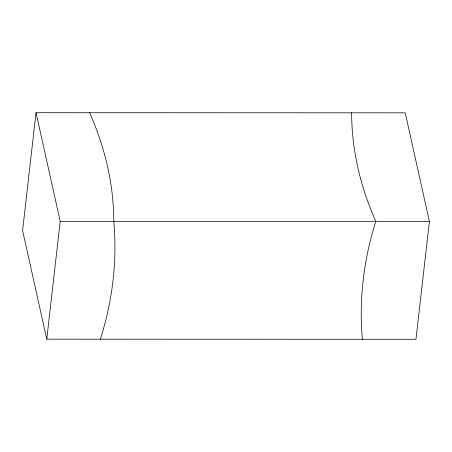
<?xml version="1.0" encoding="UTF-8"?>
<svg xmlns="http://www.w3.org/2000/svg" width="452" height="452" viewBox="0 0 452 452"><rect width="100%" height="100%" fill="white"/><g stroke="black" fill="none" stroke-linecap="round" stroke-linejoin="round"><path stroke-width="0.68" d="M36.024 112.706L22.6 230.52L46.776 339.164L415.976 339.294L429.4 221.48L405.224 112.836L36.024 112.706L60.201 221.344L46.776 339.164M60.201 221.344L429.4 221.48M362.385 339.277A437.299 351.39 -12.5 0 1 375.804 221.457A727.573 417.32 6.5 0 1 351.633 112.819M89.615 112.723A727.573 417.32 6.5 0 1 113.791 221.361A437.299 351.39 -12.5 0 1 100.367 339.181"/></g></svg>
